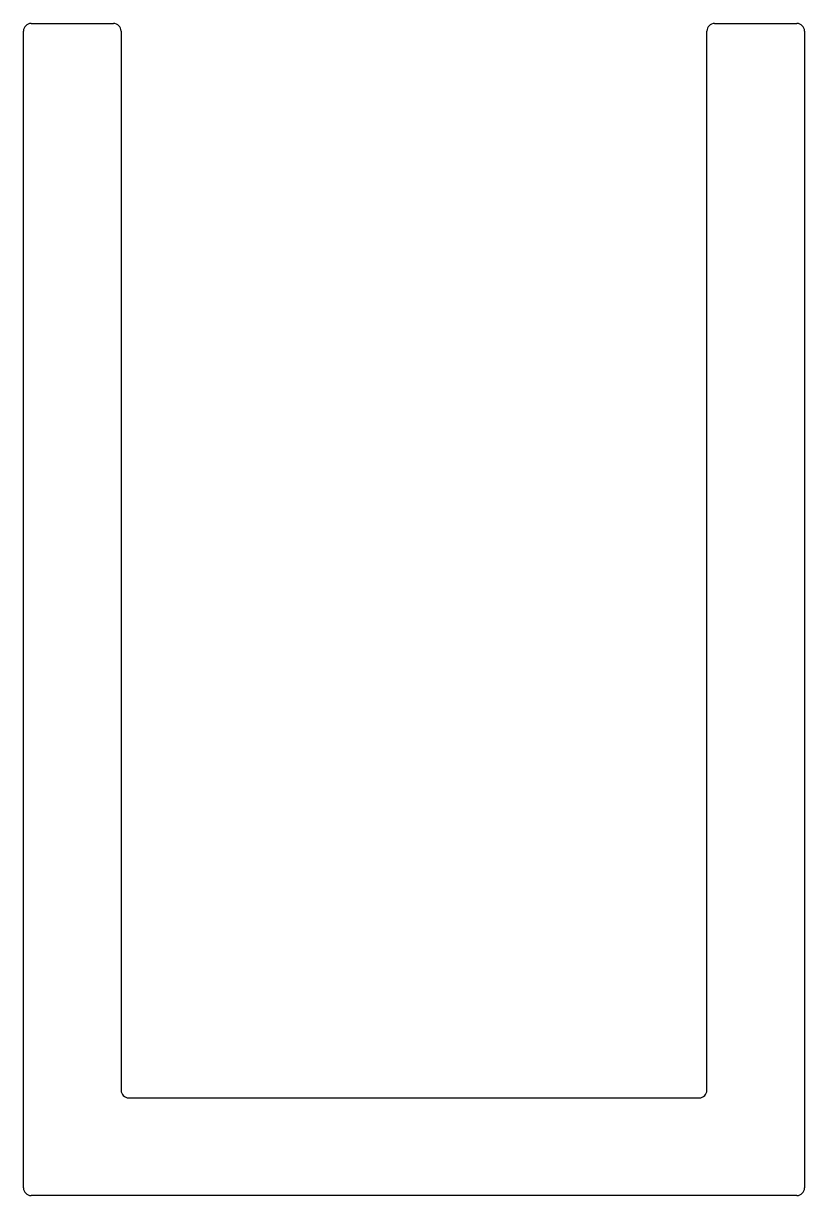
# Model space of a CAD drawing. Extents: x -11.3 to 14.1, y 7.7 to 45.8.
import ezdxf

# ---------------------------------------------------------------- set-up
doc = ezdxf.new("R2010")
doc.units = 0
doc.layers.get('0').update_dxf_attribs({"linetype": 'CONTINUOUS'})

msp = doc.modelspace()

# ---------------------------------------------------------------- linework, layer by layer
for p, q in [((-11.06, 45.778), (-8.385, 45.778)), ((11.165, 45.778), (13.84, 45.778)), ((-11.31, 7.928), (-11.31, 45.528)), ((-8.135, 45.528), (-8.135, 11.103)), ((10.915, 11.103), (10.915, 45.528)), ((14.09, 45.528), (14.09, 7.928)), ((-7.885, 10.853), (10.665, 10.853)), ((13.84, 7.678), (-11.06, 7.678))]:
    msp.add_line(p, q)
for centre, start, end in [((-11.06, 45.528), 90, 180), ((-8.385, 45.528), 0, 90), ((11.165, 45.528), 90, 180), ((13.84, 45.528), 0, 90), ((-7.885, 11.103), 180, 270), ((10.665, 11.103), 270, 360), ((-11.06, 7.928), 180, 270), ((13.84, 7.928), 270, 0)]:
    msp.add_arc(centre, 0.25, start, end)

doc.saveas('drawing.dxf')
